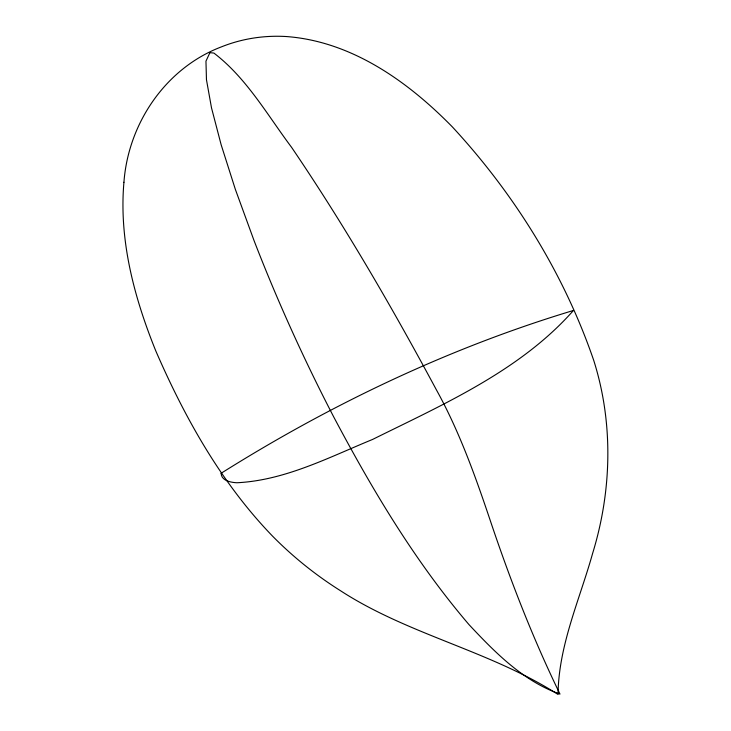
<?xml version="1.0" encoding="UTF-8"?>
<svg xmlns="http://www.w3.org/2000/svg" width="731" height="731" viewBox="0 0 731 731"><rect width="100%" height="100%" fill="white"/><g stroke="black" fill="none" stroke-linecap="round" stroke-linejoin="round"><path stroke-width="1.1" d="M123.932 182.266C118.833 240.179 134.239 297.672 155.804 350.953C184.934 418.05 221.42 483.228 272.562 536.143A378.996 360.959 3 0 0 340.619 590.803C408.465 634.837 490.053 650.828 558.036 694.45C558.603 645.327 579.601 599.913 592.631 553.349C611.829 490.885 613.565 423.021 593.746 360.447C564.04 273.869 514.523 194.126 452.462 127.011C407.999 81.58 351.766 41.402 286.461 36.55A160.838 151.39 47.8 0 0 221.466 46.848C165.672 68.029 128.227 123.457 123.932 182.266M221.109 473.277C221.383 480.806 230.969 482.478 236.908 482.752C284.889 480.431 328.932 457.332 372.582 439.441C443.178 404.435 520.308 370.708 573.442 310.456C449.145 347.892 330.905 404.289 221.109 473.277M209.916 52.669L205.959 61.157L206.462 79.743L211.497 107.832L221.127 144.683L235.345 189.347L254.041 240.581A438.563 106.799 65.1 0 0 333.656 416.798C372.399 489.944 415.089 561.572 469.028 624.658C495.189 652.6 523.122 681.027 560.001 694.112C532.607 637.825 509.991 579.363 490.099 520.043C475.113 475.488 459.178 430.979 436.334 389.733C391.77 306.81 344.465 225.23 291.559 147.306C267.308 114.922 246.484 77.915 213.891 53.071L209.916 52.669"/></g></svg>
